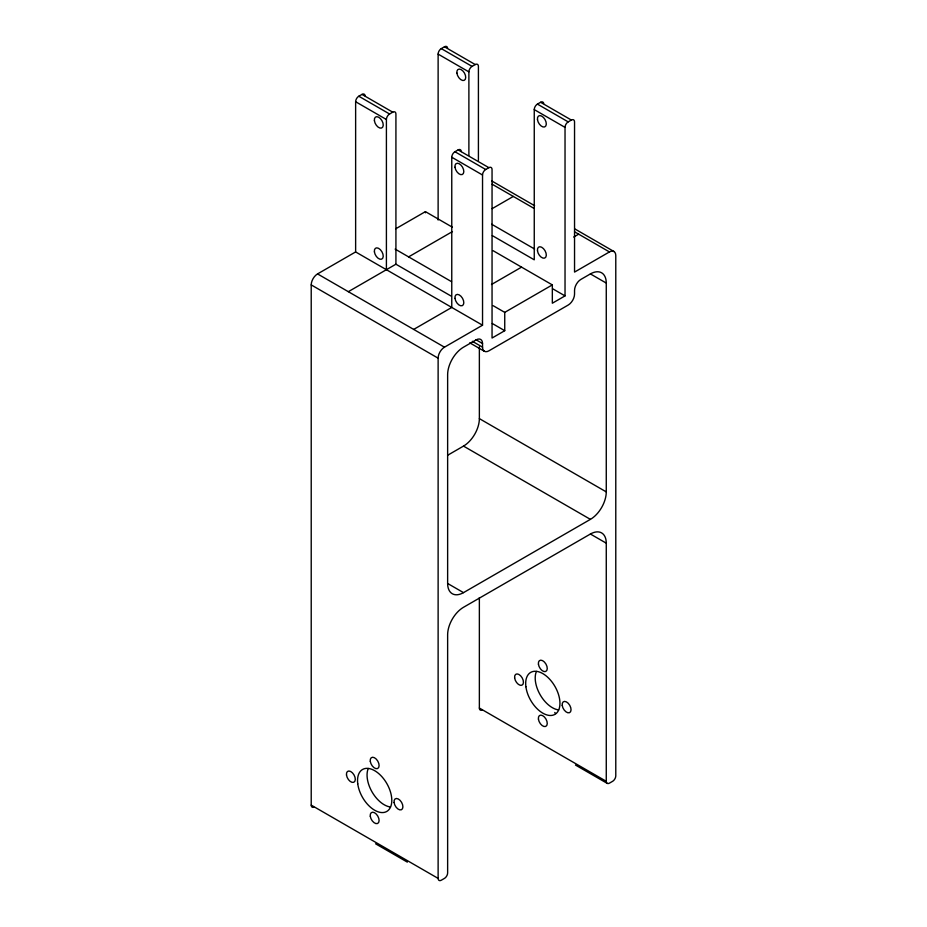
<?xml version="1.0" encoding="UTF-8"?>
<svg xmlns="http://www.w3.org/2000/svg" width="927" height="927" viewBox="0 0 927 927"><rect width="100%" height="100%" fill="white"/><g stroke="black" fill="none" stroke-linecap="round" stroke-linejoin="round"><path stroke-width="1.39" d="M479.363 597.591L479.363 708.043L606.27 781.31A4.484 2.596 -60 0 0 609.445 783.141L612.62 781.31A4.484 2.596 -60 0 0 615.783 775.806L615.783 255.597A8.969 5.18 -60 0 0 609.445 251.935L574.543 272.086L574.543 121.877A4.484 2.596 -60 0 0 571.368 120.046L568.193 121.877A4.484 2.596 -60 0 0 565.03 127.381L565.03 295.898L552.33 303.222L552.33 284.902L504.74 312.376L504.74 330.696L492.052 338.031L492.052 169.502A4.484 2.596 -60 0 0 488.877 167.671L485.713 169.502A4.484 2.596 -60 0 0 482.538 175.006L482.538 325.203L355.632 251.935L355.632 101.738A4.484 2.596 -60 0 1 358.807 96.234L361.97 94.403A4.484 2.596 -60 0 1 365.134 95.898M438.123 220.047L438.123 54.114A4.484 2.596 -60 0 1 441.287 48.61L444.462 46.779A4.484 2.596 -60 0 1 447.579 47.972M386.408 269.699L386.408 119.502A4.484 2.596 -60 0 1 389.583 113.998L392.747 112.179A4.484 2.596 -60 0 1 395.922 114.009L395.922 264.207L451.414 296.246M468.888 155.435L468.888 71.877A4.484 2.596 -60 0 1 472.063 66.385L475.238 64.554A4.484 2.596 -60 0 1 478.413 66.385L478.413 160.255M413.685 329.421L451.762 307.44L451.762 157.231A4.484 2.596 -60 0 1 454.937 151.738L458.112 149.907A4.484 2.596 -60 0 1 461.275 151.565M492.318 235.609L534.253 259.815L534.253 109.606A4.484 2.596 -60 0 1 537.428 104.114L540.592 102.283A4.484 2.596 -60 0 1 543.72 103.476M313.813 807.22A4.484 2.596 -60 0 1 311.217 805.123L311.217 284.902A8.969 5.18 -60 0 1 317.555 273.917L355.632 251.935M395.69 228.807L425.423 211.634L452.353 227.185M348.332 291.681L395.922 264.207M408.61 256.883L452.446 231.576M492.121 208.668L513.315 196.431M491.507 284.496L521.565 267.138M573.686 237.045L578.668 234.172M606.27 781.31L606.27 543.176L590.406 534.022L463.5 607.289A22.433 12.955 -60 0 0 447.637 634.763L447.637 872.886A4.484 2.596 -60 0 1 444.462 878.39L441.287 880.221A4.484 2.596 -60 0 1 438.123 878.39L438.123 358.17A8.969 5.18 -60 0 1 444.462 347.185L482.538 325.203M482.538 347.185L482.538 343.523A8.969 5.18 -60 0 0 476.188 339.861L463.5 347.185A22.433 12.955 -60 0 0 447.637 374.659L447.637 583.477L463.5 592.631L590.406 519.363A22.433 12.955 -60 0 0 606.27 491.889L606.27 283.071L590.406 273.917L580.893 279.409A8.969 5.18 -60 0 0 574.543 290.406L574.543 294.068A8.969 5.18 -60 0 1 568.193 305.053L488.877 350.846A8.969 5.18 -60 0 1 482.538 347.185L472.341 341.298M447.637 455.261L463.5 446.096A22.433 12.955 -60 0 0 479.363 418.622L479.363 346.849M444.462 46.779L475.238 64.554M540.592 102.283L571.368 120.046M441.287 48.61L472.063 66.385M537.428 104.114L568.193 121.877M438.123 54.114L468.888 71.877M534.253 109.606L565.03 127.381M361.97 94.403L392.747 112.179M458.112 149.907L488.877 167.671M358.807 96.234L389.583 113.998M454.937 151.738L485.713 169.502M355.632 101.738L386.408 119.502M451.762 157.231L482.538 175.006M491.901 181.043L534.612 205.701M574.879 228.946L613.929 251.495M492.156 184.218L533.732 208.227M574.578 231.808L609.445 251.935M491.692 224.253L534.578 249.015M492.967 250.626L552.33 284.902M552.562 288.703L565.03 295.898M395.145 249.108L451.507 281.646M493.199 305.713L504.74 312.376M492.283 323.5L504.74 330.696M475.736 339.595L482.538 343.523M469.746 342.839L484.392 351.287M317.555 273.917L444.462 347.185M311.217 284.902L438.123 358.17M479.363 418.622L606.27 491.889M463.5 446.096L590.406 519.363M575.47 765.042L607.197 783.361M311.217 805.123L438.123 878.39M375.597 843.802L407.324 862.122M425.423 211.634L425.423 212.781M590.406 534.022A22.433 12.955 -60 0 1 606.27 543.176M481.959 710.14A4.484 2.596 -60 0 1 479.363 708.043M590.406 273.917A22.433 12.955 -60 0 1 606.27 283.071M463.5 592.631A22.433 12.955 -60 0 1 447.637 583.477M554.763 712.469A6.28 3.627 60 0 1 555.47 713.547M390.487 807A24.229 13.986 60 0 1 372.075 791.959A24.229 13.986 60 0 1 368.251 768.495M558.645 709.92A24.229 13.986 60 0 1 540.221 694.879A24.229 13.986 60 0 1 536.409 671.415M370.279 761.264A6.28 3.627 60 0 0 377.463 768.587A6.28 3.627 60 0 0 376.258 759.109A6.28 3.627 60 0 0 370.279 761.264M538.425 664.184A6.28 3.627 60 0 0 545.621 671.507A6.28 3.627 60 0 0 544.404 662.029A6.28 3.627 60 0 0 538.425 664.184M370.279 816.212A6.28 3.627 60 0 0 377.463 823.535A6.28 3.627 60 0 0 376.258 814.068A6.28 3.627 60 0 0 370.279 816.212M538.425 719.132A6.28 3.627 60 0 0 545.621 726.455A6.28 3.627 60 0 0 544.404 716.988A6.28 3.627 60 0 0 538.425 719.132M346.489 775.007A6.28 3.627 60 0 0 353.674 782.318A6.28 3.627 60 0 0 352.457 772.851A6.28 3.627 60 0 0 346.489 775.007M514.636 677.927A6.28 3.627 60 0 0 521.82 685.238A6.28 3.627 60 0 0 520.603 675.771A6.28 3.627 60 0 0 514.636 677.927M394.079 802.481A6.28 3.627 60 0 0 401.264 809.804A6.28 3.627 60 0 0 400.047 800.325A6.28 3.627 60 0 0 394.079 802.481M562.226 705.401A6.28 3.627 60 0 0 569.41 712.724A6.28 3.627 60 0 0 568.193 703.245A6.28 3.627 60 0 0 562.226 705.401M357.752 783.813A24.229 13.986 60 0 0 385.47 812.052A24.229 13.986 60 0 0 380.788 775.517A24.229 13.986 60 0 0 357.752 783.813M525.899 686.733A24.229 13.986 60 0 0 553.616 714.972A24.229 13.986 60 0 0 548.935 678.437A24.229 13.986 60 0 0 525.899 686.733M374.404 251.854A6.28 3.627 60 0 0 381.588 259.178A6.28 3.627 60 0 0 380.383 249.711A6.28 3.627 60 0 0 374.404 251.854M374.404 120.707A6.28 3.627 60 0 0 381.588 128.03A6.28 3.627 60 0 0 380.383 118.552A6.28 3.627 60 0 0 374.404 120.707M456.895 73.082A6.28 3.627 60 0 0 464.079 80.406A6.28 3.627 60 0 0 462.863 70.927A6.28 3.627 60 0 0 456.895 73.082M454.995 167.231A6.28 3.627 60 0 0 462.179 174.554A6.28 3.627 60 0 0 460.962 165.087A6.28 3.627 60 0 0 454.995 167.231M537.475 119.606A6.28 3.627 60 0 0 544.659 126.929A6.28 3.627 60 0 0 543.454 117.462A6.28 3.627 60 0 0 537.475 119.606M454.995 298.39A6.28 3.627 60 0 0 462.179 305.701A6.28 3.627 60 0 0 460.962 296.234A6.28 3.627 60 0 0 454.995 298.39M537.475 250.765A6.28 3.627 60 0 0 544.659 258.088A6.28 3.627 60 0 0 543.454 248.61A6.28 3.627 60 0 0 537.475 250.765"/></g></svg>
